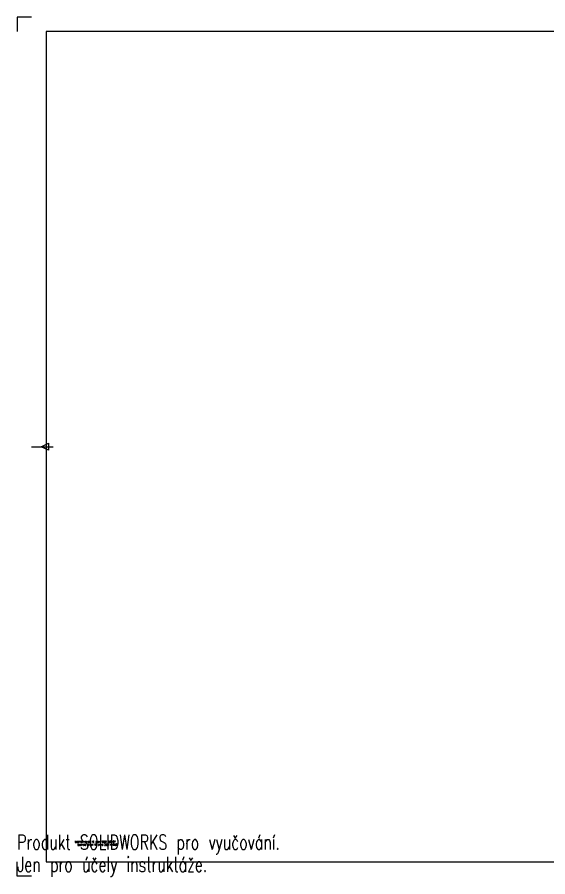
# Paper-space layout 'A1 - Bo' of a CAD drawing. Header units: millimetres. Extents: x 0 to 841, y 0 to 594.
# Drawn here: x 0 to 367, y 0 to 594 of the extents above; entities that cross this region are included whole.
import ezdxf

# ---------------------------------------------------------------- set-up
doc = ezdxf.new("R2010")
doc.units = ezdxf.units.MM
doc.layers.add('1_-_SILNA', color=7, linetype='Continuous', lineweight=25)
doc.layers.add('2_-_SLABA', color=7, linetype='Continuous')
doc.styles.add('SLDTEXTSTYLE10', font='TXT', dxfattribs={"width": 0.7, "bigfont": 'bigfont'})

psp = doc.layouts.new('A1 - Bo')

# ---------------------------------------------------------------- linework, layer by layer
at = {"layer": '1_-_SILNA', "color": 7, "linetype": 'Continuous'}
for p, q in [((10.02, 594), (0.02, 594)), ((0.02, 594), (0.02, 584)), ((831.02, 584), (20.02, 584)), ((20.02, 584), (20.02, 10)), ((0.02, 0), (0.02, 10)), ((20.02, 10), (831.02, 10)), ((10.02, 0), (0.02, 0))]:
    psp.add_line(p, q, dxfattribs=at)
at = {"layer": '2_-_SLABA', "color": 7, "linetype": 'Continuous'}
for p, q in [((16.69, 297), (21.69, 299.5)), ((21.69, 299.5), (21.69, 294.5)), ((10.02, 297), (25.02, 297)), ((21.69, 294.5), (16.69, 297))]:
    psp.add_line(p, q, dxfattribs=at)

# ---------------------------------------------------------------- texts
at = {"color": 7, "linetype": 'Continuous', "char_height": 10.2762, "attachment_point": 1, "style": 'SLDTEXTSTYLE10'}
for s, insert in [('Produkt SOLIDWORKS pro vyučování.', (0, 28.66)), ('Jen pro účely instruktáže.', (0, 13.25))]:
    psp.add_mtext(s, dxfattribs=dict(at, insert=insert))
at = {"layer": '2_-_SLABA', "char_height": 1.0583, "attachment_point": 1, "style": 'SLDTEXTSTYLE10'}
for insert in [(39.99, 24.31), (41.74, 22.29)]:
    psp.add_mtext('LocalHost čtvrtek 16. února 2023 10:59:57', dxfattribs=dict(at, insert=insert))

doc.saveas('drawing.dxf')
